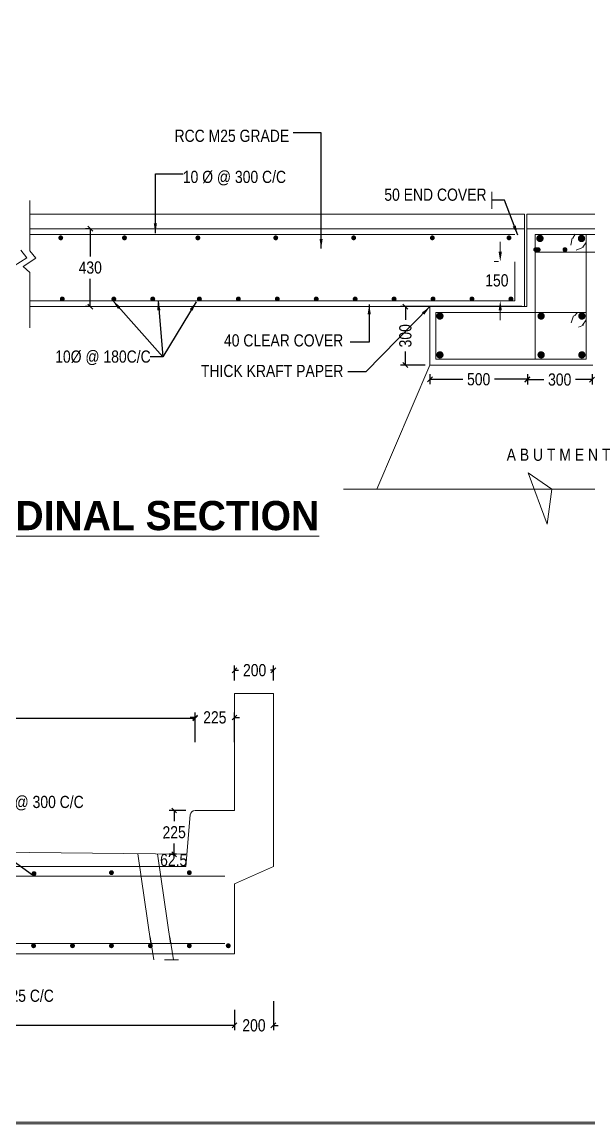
# Model space of a CAD drawing. Header units: millimetres. Extents: x 514997 to 588566, y -23709 to 21562.
# Drawn here: x 550341 to 561989, y -23709 to -1074 of the extents above; entities that cross this region are included whole.
import ezdxf

# ---------------------------------------------------------------- set-up
doc = ezdxf.new("R2010")
doc.units = ezdxf.units.MM
doc.header["$LTSCALE"] = 300
doc.header["$MEASUREMENT"] = 0
doc.styles.add('ARIAL NARROW', font='ARIALN.TTF', dxfattribs={"height": 250})
doc.styles.add('CITYBLUEPR', font='cityb___.ttf')
doc.dimstyles.new('STANDARD$0', dxfattribs={"dimscale": 88.888889, "dimtxt": 0.02, "dimasz": 0.02, "dimexe": 0.05, "dimexo": 0.1, "dimgap": 0.002, "dimtad": 2, "dimdec": 0, "dimzin": 1, "dimdsep": 46, "dimtxsty": 'Standard', "dimcen": 0.09, "dimadec": 0, "dimazin": 0, "dimtfac": 1, "dimtdec": 4, "dimtofl": 0, "dimtmove": 0, "dimatfit": 3, "dimfxl": 1, "dimtolj": 1, "dimtzin": 1, "dimarcsym": 0})
doc.dimstyles.new('STANDARD$7', dxfattribs={"dimtxt": 2, "dimasz": 2, "dimexe": 1.25, "dimexo": 0.625, "dimtad": 1, "dimdec": 0, "dimlfac": 0.5, "dimdsep": 46, "dimtxsty": 'ARIAL NARROW', "dimcen": 2.5, "dimdle": 0.1, "dimse1": 1, "dimse2": 1, "dimadec": 0, "dimazin": 0, "dimtfac": 1, "dimtdec": 0, "dimtmove": 0, "dimatfit": 3, "dimfxl": 1, "dimtolj": 1, "dimtzin": 0, "dimarcsym": 0})

# ---------------------------------------------------------------- blocks, each defined once
blk = doc.blocks.new('_Oblique')
at = {"color": 0, "linetype": 'ByBlock', "lineweight": -2}
blk.add_line((-0.5, -0.5), (0.5, 0.5), dxfattribs=at)
blk = doc.blocks.new('*D79')
at = {"color": 0, "lineweight": -2, "transparency": 16777216}
for p, q in [((558723, -8308), (558723, -8513)), ((560723, -8308), (560723, -8513)), ((558723, -8413), (559396, -8413)), ((560723, -8413), (560049, -8413))]:
    blk.add_line(p, q, dxfattribs=at)
at = {"layer": 'Defpoints', "color": 0, "lineweight": 9, "transparency": 16777216}
for p in [(558723, -8208), (560723, -8208), (558723, -8413)]:
    blk.add_point(p, dxfattribs=at)
at = {"color": 0, "lineweight": -2, "transparency": 16777216, "xscale": 100, "yscale": 100, "zscale": 100, "rotation": 180}
blk.add_blockref('_Oblique', (558723, -8413), dxfattribs=at)
at = {"color": 0, "lineweight": -2, "transparency": 16777216, "xscale": 100, "yscale": 100, "zscale": 100}
blk.add_blockref('_Oblique', (560723, -8413), dxfattribs=at)
at = {"color": 0, "lineweight": 9, "transparency": 16777216, "insert": (559723, -8413), "char_height": 250, "attachment_point": 5, "style": 'ARIAL NARROW'}
blk.add_mtext('\\A1;500', dxfattribs=at)
blk = doc.blocks.new('*D80')
at = {"color": 0, "lineweight": -2, "transparency": 16777216}
for p, q in [((560612, -6919), (558118, -6919)), ((558218, -6919), (558218, -7193)), ((558218, -8119), (558218, -7845)), ((558623, -8119), (558118, -8119))]:
    blk.add_line(p, q, dxfattribs=at)
at = {"layer": 'Defpoints', "color": 0, "lineweight": 9, "transparency": 16777216}
for p in [(558218, -6919), (560712, -6919), (558723, -8119)]:
    blk.add_point(p, dxfattribs=at)
at = {"color": 0, "lineweight": -2, "transparency": 16777216, "xscale": 100, "yscale": 100, "zscale": 100}
for p, rotation in [((558218, -6919), 90), ((558218, -8119), 270)]:
    blk.add_blockref('_Oblique', p, dxfattribs=dict(at, rotation=rotation))
at = {"color": 0, "lineweight": 9, "transparency": 16777216, "insert": (558218, -7519), "char_height": 250, "attachment_point": 5, "rotation": 90, "style": 'ARIAL NARROW'}
blk.add_mtext('\\A1;300', dxfattribs=at)
blk = doc.blocks.new('*D81')
at = {"color": 0, "lineweight": -2, "transparency": 16777216}
for p, q in [((560723, -8308), (560723, -8519)), ((562053, -8308), (562053, -8519)), ((560723, -8419), (561062, -8419)), ((562053, -8419), (561714, -8419))]:
    blk.add_line(p, q, dxfattribs=at)
at = {"layer": 'Defpoints', "color": 0, "lineweight": 9, "transparency": 16777216}
for p in [(560723, -8208), (562053, -8208), (562053, -8419)]:
    blk.add_point(p, dxfattribs=at)
at = {"color": 0, "lineweight": -2, "transparency": 16777216, "xscale": 100, "yscale": 100, "zscale": 100, "rotation": 180}
blk.add_blockref('_Oblique', (560723, -8419), dxfattribs=at)
at = {"color": 0, "lineweight": -2, "transparency": 16777216, "xscale": 100, "yscale": 100, "zscale": 100}
blk.add_blockref('_Oblique', (562053, -8419), dxfattribs=at)
at = {"color": 0, "lineweight": 9, "transparency": 16777216, "insert": (561388, -8419), "char_height": 250, "attachment_point": 5, "style": 'ARIAL NARROW'}
blk.add_mtext('\\A1;300', dxfattribs=at)
blk = doc.blocks.new('*D83')
at = {"color": 0, "lineweight": -2, "transparency": 16777216}
for p, q in [((536806, -15379), (544947, -15379)), ((553898, -15379), (545757, -15379)), ((553898, -15641), (553898, -15279)), ((536806, -15473), (536806, -15479))]:
    blk.add_line(p, q, dxfattribs=at)
at = {"layer": 'Defpoints', "color": 0, "lineweight": 9, "transparency": 16777216}
for p in [(536806, -15373), (553898, -15379), (553898, -15741)]:
    blk.add_point(p, dxfattribs=at)
at = {"color": 0, "lineweight": -2, "transparency": 16777216, "xscale": 100, "yscale": 100, "zscale": 100, "rotation": 180}
blk.add_blockref('_Oblique', (536806, -15379), dxfattribs=at)
at = {"color": 0, "lineweight": -2, "transparency": 16777216, "xscale": 100, "yscale": 100, "zscale": 100}
blk.add_blockref('_Oblique', (553898, -15379), dxfattribs=at)
at = {"color": 0, "lineweight": 9, "transparency": 16777216, "insert": (545352, -15379), "char_height": 250, "attachment_point": 5, "style": 'ARIAL NARROW'}
blk.add_mtext('\\A1;7500', dxfattribs=at)
blk = doc.blocks.new('*D84')
at = {"color": 0, "lineweight": -2, "transparency": 16777216}
for p, q in [((535906, -21363), (535906, -21785)), ((554706, -21363), (554706, -21785)), ((535906, -21685), (544901, -21685)), ((554706, -21685), (545711, -21685))]:
    blk.add_line(p, q, dxfattribs=at)
at = {"layer": 'Defpoints', "color": 0, "lineweight": 9, "transparency": 16777216}
for p in [(535906, -21263), (554706, -21263), (554706, -21685)]:
    blk.add_point(p, dxfattribs=at)
at = {"color": 0, "lineweight": -2, "transparency": 16777216, "xscale": 100, "yscale": 100, "zscale": 100, "rotation": 180}
blk.add_blockref('_Oblique', (535906, -21685), dxfattribs=at)
at = {"color": 0, "lineweight": -2, "transparency": 16777216, "xscale": 100, "yscale": 100, "zscale": 100}
blk.add_blockref('_Oblique', (554706, -21685), dxfattribs=at)
at = {"color": 0, "lineweight": 9, "transparency": 16777216, "insert": (545306, -21685), "char_height": 250, "attachment_point": 5, "style": 'ARIAL NARROW'}
blk.add_mtext('\\A1;7950', dxfattribs=at)
blk = doc.blocks.new('*D96')
at = {"color": 0, "lineweight": -2, "transparency": 16777216}
for p, q in [((555506, -21188), (555506, -21785)), ((554706, -21685), (554606, -21685)), ((554706, -21548), (554706, -21785)), ((555506, -21685), (555606, -21685))]:
    blk.add_line(p, q, dxfattribs=at)
at = {"layer": 'Defpoints', "color": 0, "lineweight": 9, "transparency": 16777216}
for p in [(555506, -21088), (554706, -21448), (554706, -21685)]:
    blk.add_point(p, dxfattribs=at)
at = {"color": 0, "lineweight": -2, "transparency": 16777216, "xscale": 100, "yscale": 100, "zscale": 100}
blk.add_blockref('_Oblique', (554706, -21685), dxfattribs=at)
at = {"color": 0, "lineweight": -2, "transparency": 16777216, "xscale": 100, "yscale": 100, "zscale": 100, "rotation": 180}
blk.add_blockref('_Oblique', (555506, -21685), dxfattribs=at)
at = {"color": 0, "lineweight": 9, "transparency": 16777216, "insert": (555106, -21685), "char_height": 250, "attachment_point": 5, "style": 'ARIAL NARROW'}
blk.add_mtext('\\A1;200', dxfattribs=at)
blk = doc.blocks.new('*D97')
at = {"color": 0, "lineweight": -2, "transparency": 16777216}
for p, q in [((553898, -15359), (553798, -15359)), ((553898, -15864), (553898, -15259)), ((554706, -15864), (554706, -15259)), ((554706, -15359), (554806, -15359))]:
    blk.add_line(p, q, dxfattribs=at)
at = {"layer": 'Defpoints', "color": 0, "lineweight": 9, "transparency": 16777216}
for p in [(553898, -15359), (553898, -15964), (554706, -15964)]:
    blk.add_point(p, dxfattribs=at)
at = {"color": 0, "lineweight": -2, "transparency": 16777216, "xscale": 100, "yscale": 100, "zscale": 100}
blk.add_blockref('_Oblique', (553898, -15359), dxfattribs=at)
at = {"color": 0, "lineweight": -2, "transparency": 16777216, "xscale": 100, "yscale": 100, "zscale": 100, "rotation": 180}
blk.add_blockref('_Oblique', (554706, -15359), dxfattribs=at)
at = {"color": 0, "lineweight": 9, "transparency": 16777216, "insert": (554302, -15359), "char_height": 250, "attachment_point": 5, "style": 'ARIAL NARROW'}
blk.add_mtext('\\A1;225', dxfattribs=at)
blk = doc.blocks.new('*D98')
at = {"color": 0, "lineweight": -2, "transparency": 16777216}
for p, q in [((553706, -17269), (553367, -17269)), ((553467, -17269), (553467, -17491)), ((553467, -18169), (553467, -17947)), ((553514, -18169), (553367, -18169))]:
    blk.add_line(p, q, dxfattribs=at)
at = {"layer": 'Defpoints', "color": 0, "lineweight": 9, "transparency": 16777216}
for p in [(553806, -17269), (553467, -18169), (553614, -18169)]:
    blk.add_point(p, dxfattribs=at)
at = {"color": 0, "lineweight": -2, "transparency": 16777216, "xscale": 100, "yscale": 100, "zscale": 100}
for p, rotation in [((553467, -17269), 90), ((553467, -18169), 270)]:
    blk.add_blockref('_Oblique', p, dxfattribs=dict(at, rotation=rotation))
at = {"color": 0, "lineweight": 9, "transparency": 16777216, "insert": (553467, -17719), "char_height": 250, "attachment_point": 5, "rotation": 1, "style": 'ARIAL NARROW'}
blk.add_mtext('\\A1;225', dxfattribs=at)
blk = doc.blocks.new('*D99')
at = {"color": 0, "lineweight": -2, "transparency": 16777216}
for p, q in [((554706, -14597), (554706, -14289)), ((554706, -14389), (554792, -14389)), ((555506, -14389), (555448, -14389)), ((555506, -14597), (555506, -14289))]:
    blk.add_line(p, q, dxfattribs=at)
at = {"layer": 'Defpoints', "color": 0, "lineweight": 9, "transparency": 16777216}
for p in [(555506, -14389), (554706, -14697), (555506, -14697)]:
    blk.add_point(p, dxfattribs=at)
at = {"color": 0, "lineweight": -2, "transparency": 16777216, "xscale": 100, "yscale": 100, "zscale": 100, "rotation": 180}
blk.add_blockref('_Oblique', (554706, -14389), dxfattribs=at)
at = {"color": 0, "lineweight": -2, "transparency": 16777216, "xscale": 100, "yscale": 100, "zscale": 100}
blk.add_blockref('_Oblique', (555506, -14389), dxfattribs=at)
at = {"color": 0, "lineweight": 9, "transparency": 16777216, "insert": (555120, -14389), "char_height": 250, "attachment_point": 5, "style": 'ARIAL NARROW'}
blk.add_mtext('\\A1;200', dxfattribs=at)
blk = doc.blocks.new('*D125')
at = {"color": 0, "lineweight": -2, "transparency": 16777216}
for p, q in [((551719, -5319), (551643, -5319)), ((551743, -5319), (551743, -5892)), ((551743, -6919), (551743, -6347)), ((551719, -6919), (551643, -6919))]:
    blk.add_line(p, q, dxfattribs=at)
at = {"layer": 'Defpoints', "color": 0, "lineweight": 9, "transparency": 16777216}
for p in [(551819, -5319), (551743, -6919), (551819, -6919)]:
    blk.add_point(p, dxfattribs=at)
at = {"color": 0, "lineweight": -2, "transparency": 16777216, "xscale": 100, "yscale": 100, "zscale": 100}
for p, rotation in [((551743, -5319), 90), ((551743, -6919), 270)]:
    blk.add_blockref('_Oblique', p, dxfattribs=dict(at, rotation=rotation))
at = {"color": 0, "lineweight": 9, "transparency": 16777216, "insert": (551743, -6119), "char_height": 250, "attachment_point": 5, "rotation": 1, "style": 'ARIAL NARROW'}
blk.add_mtext('\\A1;430', dxfattribs=at)

msp = doc.modelspace()

# ---------------------------------------------------------------- linework, layer by layer
at = {"color": 0, "lineweight": 9}
for p, q in [((550501, -5775.6), (550501, -4736.9)), ((559994.7, -4910.2), (559994.7, -4559.4)), ((560664.1, -5019.2), (550501, -5019.2)), ((560664.1, -6683.6), (560664.1, -5019.2)), ((560712.1, -6717.2), (560712.1, -5019.2)), ((565505.6, -5019.2), (560712.1, -5019.2)), ((560664.1, -5319.2), (550501, -5319.2)), ((565505.6, -5319.2), (560722.5, -5319.2)), ((561706.7, -5431.8), (561655.4, -5510.1)), ((560464.1, -5439.2), (550501, -5439.2)), ((560166.6, -5791.9), (560166.6, -5591.9)), ((560885, -6683.6), (560885, -5439.2)), ((560885, -5439.2), (565490, -5439.2)), ((561646.7, -5510.1), (561614, -5654.6)), ((561926, -5608), (561865.9, -5701.3)), ((561932.2, -6000.1), (561932.2, -5439.2)), ((550318.9, -5763.1), (550442.6, -5914.9)), ((550501, -5775.6), (550624.7, -5927.4)), ((560885, -5799.2), (565490, -5799.2)), ((561874.6, -5701.3), (561725.4, -5761.9)), ((550442.6, -5914.9), (550181.6, -6084.4)), ((550624.7, -5927.4), (550363.7, -6092.3)), ((550363.7, -6092.3), (550501, -6215.8)), ((560130.2, -5991.9), (560041.6, -5991.9)), ((560464.1, -6799.2), (560464.1, -5998.3)), ((561932.2, -7999.2), (561932.2, -5948.9)), ((550501, -6215.8), (550501, -7352.2)), ((560664.1, -6919.2), (560664.1, -6683.6)), ((560712.1, -6919.2), (560712.1, -6683.6)), ((560885, -7999.2), (560885, -6683.6)), ((560464.1, -6799.2), (550501, -6799.2)), ((560712.1, -6919.2), (550501, -6919.2)), ((558722.5, -8119.2), (558722.5, -6919.2)), ((560401.6, -6799.2), (559995, -6799.2)), ((560166.6, -6999.2), (560166.6, -7199.2)), ((560953, -7039.2), (558842.5, -7039.2)), ((558842.5, -7999.2), (558842.5, -7039.2)), ((560953, -7039.2), (561932.2, -7039.2)), ((561671.6, -7110.9), (561624.9, -7250.8)), ((561753.3, -7039.2), (561692.7, -7110.9)), ((561932.2, -7190.2), (561853.5, -7297.4)), ((561874.6, -7297.4), (561772, -7339.4)), ((558722.5, -8119.2), (557632.5, -10667.1)), ((561073, -8119.2), (558722.5, -8119.2)), ((561193, -7999.2), (558842.5, -7999.2)), ((561073, -8119.2), (562068.5, -8119.2)), ((561193, -7999.2), (561932.2, -7999.2)), ((561226.8, -10667.1), (560739.3, -10331.6)), ((560739.3, -10331.6), (561129.3, -11391.3)), ((561226.3, -10667.1), (556949, -10667.1)), ((561129.3, -11391.3), (561226.3, -10667.1)), ((561226.8, -10667.1), (564511.1, -10667.1)), ((554705.8, -14869), (554705.8, -17269)), ((555505.8, -14869), (554705.8, -14869)), ((555505.8, -14869), (555505.8, -18419)), ((553797.9, -17360.4), (553705.8, -18419)), ((554705.8, -17269), (553897.5, -17269)), ((553727.6, -18169), (545305.8, -18069)), ((552719.8, -18157.1), (552989.1, -20000.4)), ((553125.9, -18161.9), (553394.4, -20000.4)), ((553705.8, -18419), (545305.8, -18419)), ((555505.8, -18419), (554705.8, -18779)), ((536105.8, -18619), (554505.8, -18619)), ((554705.8, -18779), (554705.8, -18936.5)), ((554705.8, -18831.5), (554705.8, -20216)), ((552971.2, -19867.5), (553047.9, -20336)), ((553376.5, -19867.5), (553453.3, -20336)), ((536105.8, -20000.4), (554505.8, -20000.4)), ((553482.7, -20000.4), (553077.4, -20000.4)), ((535905.8, -20216), (554705.8, -20216)), ((553269.7, -20336), (553554.4, -20336)), ((588525.8, -23669.4), (515036.9, -23669.4))]:
    msp.add_line(p, q, dxfattribs=at)
at = {"color": 0, "linetype": 'ByBlock', "lineweight": 9}
for points in [[(514996.9, 21561.8), (588565.8, 21561.8), (588565.8, -23709.4), (514996.9, -23709.4)], [(515036.9, 21521.8), (588525.8, 21521.8), (588525.8, -23669.4), (515036.9, -23669.4)]]:
    msp.add_lwpolyline(points, close=True, dxfattribs=at)
at = {"color": 0, "lineweight": 9}
for points, const_width in [([(551161.7, -5507.1, -1), (551111.7, -5507.1, -1)], 50), ([(552471.3, -5507.1, -1), (552421.3, -5507.1, -1)], 50), ([(553979.1, -5507.1, -1), (553929.1, -5507.1, -1)], 50), ([(555579.1, -5507.1, -1), (555529.1, -5507.1, -1)], 50), ([(557179.1, -5507.1, -1), (557129.1, -5507.1, -1)], 50), ([(558797, -5507.1, -1), (558747, -5507.1, -1)], 50), ([(560370.9, -5507.1, -1), (560320.9, -5507.1, -1)], 50), ([(561020.4, -5519.9, -1), (560945.4, -5519.9, -1)], 75), ([(561020.6, -5519.9, -1), (560945.6, -5519.9, -1)], 75), ([(561874, -5519.9, -1), (561799, -5519.9, -1)], 75), ([(560921.3, -5749.1, -1), (560871.3, -5749.1, -1)], 50), ([(560970.8, -5749.1, -1), (560920.8, -5749.1, -1)], 50), ([(561521.3, -5749.1, -1), (561471.3, -5749.1, -1)], 50), ([(551193.2, -6762.5, -1), (551143.2, -6762.5, -1)], 50), ([(552252.2, -6762.5, -1), (552202.2, -6762.5, -1)], 50), ([(553052.2, -6762.5, -1), (553002.2, -6762.5, -1)], 50), ([(554010.7, -6762.5, -1), (553960.7, -6762.5, -1)], 50), ([(554810.7, -6762.5, -1), (554760.7, -6762.5, -1)], 50), ([(555610.7, -6762.5, -1), (555560.7, -6762.5, -1)], 50), ([(556410.7, -6762.5, -1), (556360.7, -6762.5, -1)], 50), ([(557210.7, -6762.5, -1), (557160.7, -6762.5, -1)], 50), ([(558010.7, -6762.5, -1), (557960.7, -6762.5, -1)], 50), ([(558810.7, -6762.5, -1), (558760.7, -6762.5, -1)], 50), ([(559610.7, -6762.5, -1), (559560.7, -6762.5, -1)], 50), ([(560410.7, -6762.5, -1), (560360.7, -6762.5, -1)], 50), ([(558964.5, -7113.5, -1), (558889.5, -7113.5, -1)], 75), ([(561043.9, -7113.5, -1), (560968.9, -7113.5, -1)], 75), ([(561881.8, -7113.5, -1), (561806.8, -7113.5, -1)], 75), ([(558964.5, -7911.2, -1), (558889.5, -7911.2, -1)], 75), ([(561043.9, -7911.2, -1), (560968.9, -7911.2, -1)], 75), ([(561881.8, -7911.2, -1), (561806.8, -7911.2, -1)], 75), ([(550562.9, -18566.7, -1), (550612.9, -18566.7, -1)], 50), ([(552153.2, -18547.3, -1), (552203.2, -18547.3, -1)], 50), ([(553753.2, -18547.3, -1), (553803.2, -18547.3, -1)], 50), ([(550553.2, -20048.6, -1), (550603.2, -20048.6, -1)], 50), ([(551353.2, -20048.6, -1), (551403.2, -20048.6, -1)], 50), ([(552153.2, -20048.6, -1), (552203.2, -20048.6, -1)], 50), ([(552953.2, -20048.6, -1), (553003.2, -20048.6, -1)], 50), ([(553753.2, -20048.6, -1), (553803.2, -20048.6, -1)], 50), ([(554553.2, -20048.6, -1), (554603.2, -20048.6, -1)], 50)]:
    msp.add_lwpolyline(points, format="xyb", close=True, dxfattribs=dict(at, const_width=const_width))
msp.add_arc((553897.5, -17369), 100, 90, 175.03026, dxfattribs=at)
for points in [[(560199.9, -5791.9), (560133.2, -5791.9), (560166.6, -5991.9)], [(560199.9, -6999.2), (560133.2, -6999.2), (560166.6, -6799.2)]]:
    msp.add_solid(points, dxfattribs=at)

# ---------------------------------------------------------------- texts
for s, height, style, p in [('RCC M25 GRADE', 250, 'ARIAL NARROW', (553474.8, -3535.2)), ('10 %%C @ 300 C/C', 250, 'ARIAL NARROW', (553644.6, -4379.9)), ('50 END COVER', 250, 'ARIAL NARROW', (557784.6, -4744.9)), ('40 CLEAR COVER', 250, 'ARIAL NARROW', (554490.1, -7738.4)), ('10%%C @ 180C/C', 250, 'ARIAL NARROW', (551022.5, -8070.9)), ('THICK KRAFT PAPER', 250, 'ARIAL NARROW', (554016.9, -8365.6)), ('A B U T M E N T', 250, 'ARIAL NARROW', (560298, -10087)), ('%%ULONGITUDINAL SECTION', 600, 'CITYBLUEPR', (546595.7, -11512)), ('10 %%C @ 300 C/C', 250, 'ARIAL NARROW', (549487.3, -17219.4)), ('16%%C @125 C/C', 250, 'ARIAL NARROW', (549032.8, -21200.1))]:
    msp.add_text(s, height=height, dxfattribs=dict(at, style=style)).set_placement(p)
at = {"color": 0, "lineweight": 9, "char_height": 250, "attachment_point": 5, "style": 'ARIAL NARROW'}
for s, insert in [('150', (560096.6, -6382.3)), ('62.5', (553456.6, -18288.4))]:
    msp.add_mtext(s, dxfattribs=dict(at, insert=insert))

# ---------------------------------------------------------------- dimensions: what is measured, and where the dimension line sits
at = {"color": 0, "lineweight": 9}
for base, p1, p2, text, picture, middle in [((551743.3, -6919.2), (551818.8, -5319.2), (551818.8, -6919.2), '430', '*D125', (551743.3, -6119.2)), ((553466.8, -18169), (553806.5, -17269), (553614.4, -18169), '225', '*D98', (553466.8, -17719))]:
    dim = msp.add_linear_dim(base=base, p1=p1, p2=p2, angle=90, text=text, dimstyle='STANDARD$0', override={"dimscale": 1, "dimtxt": 250, "dimasz": 100, "dimexe": 100, "dimexo": 100, "dimgap": 100, "dimtad": 0, "dimtoh": 1, "dimzin": 0, "dimtxsty": 'ARIAL NARROW', "dimblk1": 'Oblique', "dimblk2": 'Oblique', "dimsah": 1, "dimtzin": 0}, dxfattribs=at)
    dim.commit()
    dim.dimension.update_dxf_attribs({"geometry": picture, "text_midpoint": middle, "text_rotation": 1})
for base, p1, p2, angle, text, picture, middle in [((558218.2, -6919.2), (558722.5, -8119.2), (560712.1, -6919.2), 90, '300', '*D80', (558218.2, -7519.2)), ((558722.5, -8413.1), (560722.5, -8207.9), (558722.5, -8207.9), 180, '500', '*D79', (559722.5, -8413.1)), ((562052.8, -8418.7), (560722.5, -8207.9), (562052.8, -8207.9), 180, '300', '*D81', (561387.7, -8418.7))]:
    dim = msp.add_linear_dim(base=base, p1=p1, p2=p2, angle=angle, text=text, dimstyle='STANDARD$0', override={"dimscale": 1, "dimtxt": 250, "dimasz": 100, "dimexe": 100, "dimexo": 100, "dimgap": 100, "dimtad": 0, "dimtoh": 1, "dimzin": 0, "dimtxsty": 'ARIAL NARROW', "dimblk1": 'Oblique', "dimblk2": 'Oblique', "dimsah": 1, "dimtzin": 0}, dxfattribs=at)
    dim.commit()
    dim.dimension.update_dxf_attribs({"geometry": picture, "text_midpoint": middle})
dim = msp.add_linear_dim(base=(555505.8, -14389.1), p1=(554705.8, -14696.8), p2=(555505.8, -14696.8), text='200', dimstyle='STANDARD$0', override={"dimscale": 1, "dimtxt": 250, "dimasz": 100, "dimexe": 100, "dimexo": 100, "dimgap": 100, "dimtad": 0, "dimtoh": 1, "dimzin": 0, "dimtxsty": 'ARIAL NARROW', "dimblk1": 'Oblique', "dimblk2": 'Oblique', "dimsah": 1, "dimtzin": 0}, dxfattribs=at)
dim.commit()
dim.dimension.update_dxf_attribs({"geometry": '*D99', "text_midpoint": (555120.2, -14389.1), "dimtype": 160})
for base, p1, p2, text, picture, middle in [((553897.5, -15379.1), (536805.8, -15373.3), (553897.5, -15741.4), '7500', '*D83', (545351.7, -15379.1)), ((553897.5, -15359.1), (554705.8, -15963.7), (553897.5, -15963.7), '225', '*D97', (554301.7, -15359.1)), ((554705.8, -21684.9), (535905.8, -21263), (554705.8, -21263), '7950', '*D84', (545305.8, -21684.9)), ((554705.8, -21684.9), (555505.8, -21087.9), (554705.8, -21447.9), '200', '*D96', (555105.8, -21684.9))]:
    dim = msp.add_linear_dim(base=base, p1=p1, p2=p2, text=text, dimstyle='STANDARD$0', override={"dimscale": 1, "dimtxt": 250, "dimasz": 100, "dimexe": 100, "dimexo": 100, "dimgap": 100, "dimtad": 0, "dimtoh": 1, "dimzin": 0, "dimtxsty": 'ARIAL NARROW', "dimblk1": 'Oblique', "dimblk2": 'Oblique', "dimsah": 1, "dimtzin": 0}, dxfattribs=at)
    dim.commit()
    dim.dimension.update_dxf_attribs({"geometry": picture, "text_midpoint": middle})

# ---------------------------------------------------------------- leaders
for points, override in [([(556486.2, -5727.3), (556485.3, -3350.8), (555915, -3350.8)], {"dimtxt": 250, "dimasz": 200, "dimexe": 100, "dimexo": 100, "dimgap": 100, "dimtad": 0, "dimtoh": 1, "dimlfac": 1, "dimzin": 0, "dimtxsty": 'ARIAL NARROW', "dimcen": 0.09, "dimtdec": 4, "dimtofl": 0}), ([(553080.3, -5407.6), (553081.2, -4192.7), (553649.6, -4192.7)], {"dimtxt": 250, "dimasz": 200, "dimexe": 100, "dimexo": 100, "dimgap": 100, "dimtad": 0, "dimtoh": 1, "dimlfac": 1, "dimzin": 0, "dimtxsty": 'ARIAL NARROW', "dimcen": 0.09, "dimtdec": 4, "dimtofl": 0}), ([(560524.8, -5449.6), (560253.1, -4734.8), (559994.7, -4734.8)], {"dimtxt": 250, "dimasz": 200, "dimexe": 100, "dimexo": 100, "dimgap": 100, "dimtad": 0, "dimtoh": 1, "dimlfac": 1, "dimzin": 0, "dimtxsty": 'ARIAL NARROW', "dimcen": 0.09, "dimtdec": 4, "dimtofl": 0}), ([(552204.2, -6796.5), (553232.4, -7949.5)], {"dimtxt": 250, "dimasz": 200, "dimexe": 100, "dimexo": 100, "dimgap": 100, "dimtad": 0, "dimtoh": 1, "dimlfac": 1, "dimzin": 0, "dimtxsty": 'ARIAL NARROW', "dimcen": 0.09, "dimtdec": 4, "dimtofl": 0}), ([(553918, -6821.5), (553232.4, -7949.5), (552975.1, -7949.5)], {"dimtxt": 250, "dimasz": 200, "dimexe": 100, "dimexo": 100, "dimgap": 100, "dimtad": 0, "dimtoh": 1, "dimlfac": 1, "dimzin": 0, "dimtxsty": 'ARIAL NARROW', "dimcen": 0.09, "dimtdec": 4, "dimtofl": 0}), ([(553135.4, -6796.5), (553232.4, -7949.5)], {"dimtxt": 250, "dimasz": 200, "dimexe": 100, "dimexo": 100, "dimgap": 100, "dimtad": 0, "dimtoh": 1, "dimlfac": 1, "dimzin": 0, "dimtxsty": 'ARIAL NARROW', "dimcen": 0.09, "dimtdec": 4, "dimtofl": 0}), ([(558722.5, -6919.2), (557407.1, -8258.6), (557034.1, -8259.1)], {"dimtxt": 250, "dimasz": 200, "dimexe": 100, "dimexo": 100, "dimgap": 100, "dimtad": 0, "dimtoh": 1, "dimlfac": 1, "dimzin": 0, "dimtxsty": 'ARIAL NARROW', "dimcen": 0.09, "dimtdec": 4, "dimtofl": 0}), ([(557474.5, -6877.8), (557474.5, -7648.5), (557080.5, -7648.5)], {"dimtxt": 250, "dimasz": 200, "dimexe": 100, "dimexo": 100, "dimgap": 100, "dimtad": 0, "dimtoh": 1, "dimlfac": 1, "dimzin": 0, "dimtxsty": 'ARIAL NARROW', "dimcen": 0.09, "dimtdec": 4, "dimtofl": 0}), ([(550558.5, -18595.3), (548393.9, -17048.8), (549447.9, -17048.8)], {"dimtxt": 250, "dimasz": 100, "dimexe": 100, "dimexo": 100, "dimgap": 100, "dimtad": 0, "dimtoh": 1, "dimlfac": 1, "dimzin": 0, "dimtxsty": 'ARIAL NARROW', "dimcen": 0.09, "dimtdec": 4, "dimtofl": 0})]:
    msp.add_leader(points, dimstyle='STANDARD$7', override=override, dxfattribs=at)

doc.saveas('drawing.dxf')
